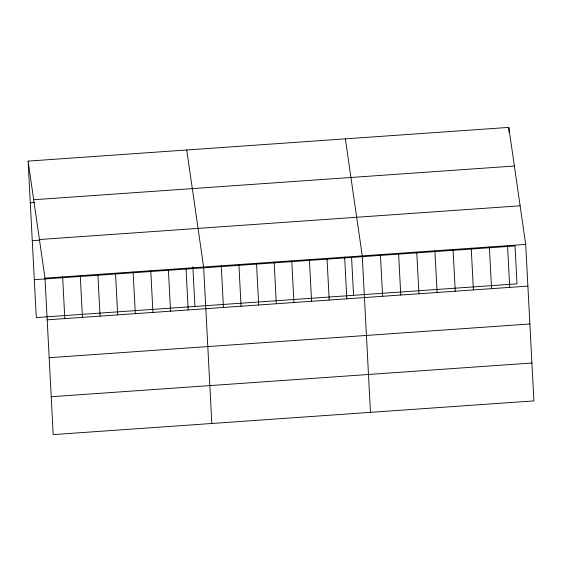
<?xml version="1.0" encoding="UTF-8"?>
<svg xmlns="http://www.w3.org/2000/svg" width="562" height="562" viewBox="0 0 562 562"><rect width="100%" height="100%" fill="white"/><g stroke="black" fill="none" stroke-linecap="round" stroke-linejoin="round"><path stroke-width="0.84" d="M28.1 161.111L508.8 127.391L525.702 244.428L533.9 400.889L53.2 434.609L45.002 278.148L28.1 161.111L36.298 317.572L516.998 283.852L515.017 245.973L34.317 279.693M33.678 199.735L514.378 166.015M30.285 202.791L34.479 202.496M39.424 239.524L520.124 205.804M32.273 240.669L39.825 240.136M45.002 278.148L525.702 244.428M47.18 319.827L527.887 286.107M49.168 357.706L529.868 323.986M51.212 396.73L531.912 363.01M345.363 138.856L362.265 255.893L370.463 412.353M186.732 149.984L203.634 267.02L211.832 423.481M508.8 127.391L509.074 132.604M507.542 245.699L509.727 287.379M489.383 246.978L491.567 288.657M471.223 248.249L473.408 289.929M453.063 249.521L455.248 291.2M434.904 250.8L437.088 292.479M416.744 252.071L418.929 293.75M398.584 253.343L400.769 295.022M380.425 254.621L382.603 296.3M351.58 257.438L353.561 295.317M344.639 257.129L346.817 298.808M327.014 258.365L329.192 300.045M309.388 259.602L311.566 301.281M291.762 260.838L293.94 302.518M274.137 262.075L276.314 303.754M256.511 263.311L258.689 304.99M238.885 264.547L241.063 306.227M221.259 265.784L223.437 307.463M192.857 266.831L194.93 306.445M186.008 268.257L188.186 309.936M168.382 269.493L170.56 311.172M150.756 270.729L152.934 312.409M133.131 271.966L135.309 313.645M115.505 273.202L117.683 314.882M97.879 274.439L100.057 316.118M80.254 275.675L82.431 317.354M62.628 276.911L64.806 318.591"/></g></svg>
